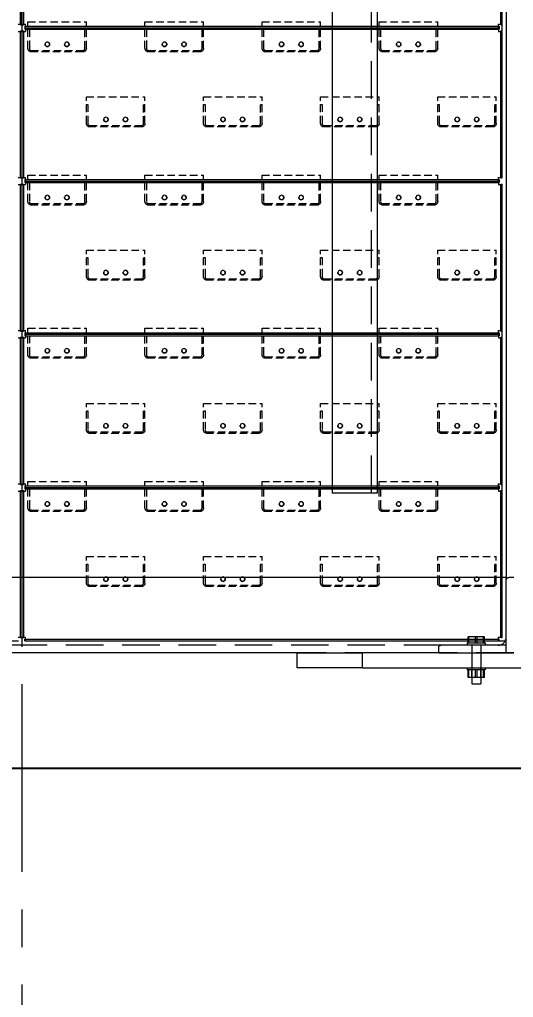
# Model space of a CAD drawing. Header units: millimetres. Extents: x -46397 to 283259, y -8690 to 23983.
# Drawn here: x 9445 to 9774, y 6584 to 7235 of the extents above; entities that cross this region are included whole.
import ezdxf

# ---------------------------------------------------------------- set-up
doc = ezdxf.new("R2010")
doc.units = ezdxf.units.MM
doc.linetypes.add('CENTER', pattern=[2, 1.25, -0.25, 0.25, -0.25])
doc.linetypes.add('HIDDENX2', pattern=[0.75, 0.5, -0.25])
doc.layers.get('Defpoints').update_dxf_attribs({"lineweight": 0})
for name, color, linetype, lineweight in [('DUONGCHINH', 7, 'Continuous', 25), ('DUONGTAM', 1, 'CENTER', 0), ('PHANTOM 2', 8, 'Continuous', 0)]:
    doc.layers.add(name, color=color, linetype=linetype, lineweight=lineweight)
doc.styles.add('GHI CHÚ 1', font='isocp_IV25.ttf', dxfattribs={"width": 0.8})
doc.dimstyles.new('1-30SCALE', dxfattribs={"dimtxt": 75, "dimasz": 75, "dimexe": 37.5, "dimexo": 30, "dimgap": 30, "dimtad": 1, "dimtoh": 1, "dimdec": 0, "dimdsep": 46, "dimtxsty": 'GHI CHÚ 1', "dimcen": 0.09, "dimclrd": 256, "dimclre": 256, "dimclrt": 2, "dimadec": 0, "dimazin": 0, "dimtfac": 1, "dimtdec": 0, "dimtofl": 0, "dimtmove": 0, "dimatfit": 3, "dimfxl": 1, "dimlwd": 0, "dimlwe": 0, "dimarcsym": 0})

# ---------------------------------------------------------------- blocks, each defined once
blk = doc.blocks.new('A$C3d023de0')
at = {"layer": 'DUONGCHINH', "color": 2, "ltscale": 10, "extrusion": (0, 1, 0)}
blk.add_line((605, 454.61), (-605, 454.61), dxfattribs=at)
at = {"layer": 'DUONGCHINH', "color": 2, "ltscale": 10}
blk.add_lwpolyline([(-606, 454.61), (-606, 404.62, 0.28449), (-491.03, 215.95, 0.238987), (491.03, 215.95, 0.28449), (606, 404.62), (606, 454.61)], format="xyb", close=True, dxfattribs=at)
at = {"layer": 'DUONGTAM', "ltscale": 100}
blk.add_line((0, 2310.63), (0, 100), dxfattribs=at)
blk = doc.blocks.new('A$C06888fbc')
at = {"color": 1, "linetype": 'HIDDENX2', "lineweight": 0, "ltscale": 50, "extrusion": (0, 1, 0)}
for p, q in [((319.67, 1851.61), (319.67, 539.62)), ((232.62, 1787.82), (232.62, 637.81)), ((302.14, 538.12), (302.14, 542.12)), ((307.56, 538.12), (307.56, 542.12)), ((322.67, 531.61), (322.67, 542.11)), ((-327.33, 539.62), (322.67, 539.62)), ((279.34, 536.61), (-284, 536.61)), ((299.67, 536.61), (299.67, 515.12)), ((305.67, 536.61), (305.67, 515.12)), ((322.67, 536.61), (317.17, 536.61)), ((277.67, 531.61), (183.36, 531.61)), ((327.67, 531.62), (277.67, 531.62)), ((296.67, 521.62), (308.67, 521.62)), ((296.67, 521.62), (296.67, 521.62)), ((299.67, 515.12), (299.67, 521.62)), ((305.67, 515.12), (305.67, 521.62)), ((308.67, 521.62), (308.67, 521.62)), ((302.14, 515.12), (302.14, 520.12)), ((307.56, 515.12), (307.56, 520.12))]:
    blk.add_line(p, q, dxfattribs=at)
at = {"color": 150, "linetype": 'Continuous', "lineweight": 0, "ltscale": 10, "extrusion": (0, 1, 0)}
for p, q in [((322.67, 1809.62), (322.67, 581.61)), ((206.62, 1787.82), (206.62, 637.81)), ((236.62, 1787.82), (236.62, 637.81)), ((236.62, 637.81), (206.62, 637.81)), ((322.67, 581.61), (-327.33, 581.61)), ((322.67, 579.94), (322.67, 581.61)), ((322.67, 542.11), (322.67, 579.94)), ((327.67, 581.61), (324.34, 581.61)), ((297.77, 542.12), (297.25, 542.12)), ((297.25, 538.12), (297.25, 542.12)), ((303.19, 542.12), (297.77, 542.12)), ((297.77, 538.12), (297.77, 542.12)), ((308.08, 542.12), (303.19, 542.12)), ((303.19, 538.12), (303.19, 542.12)), ((308.08, 538.12), (308.08, 542.12)), ((277.67, 531.61), (277.67, 534.94)), ((317.17, 536.61), (279.34, 536.61)), ((296.67, 538.12), (308.67, 538.12)), ((296.67, 538.12), (296.67, 536.62)), ((308.67, 536.62), (296.67, 536.62)), ((299.67, 536.62), (299.67, 536.61)), ((305.67, 536.62), (305.67, 536.61)), ((308.67, 538.12), (308.67, 536.62)), ((183.36, 531.61), (-188.03, 531.61)), ((183.36, 531.62), (226.9, 531.62)), ((183.36, 521.62), (183.36, 531.62)), ((226.9, 521.62), (226.9, 531.62)), ((277.67, 531.62), (226.9, 531.62)), ((277.67, 531.61), (327.67, 531.61)), ((226.9, 521.62), (183.36, 521.62)), ((226.9, 521.62), (395.82, 521.62)), ((296.67, 521.62), (296.67, 520.12)), ((308.67, 521.62), (308.67, 520.12)), ((308.67, 520.12), (296.67, 520.12)), ((297.25, 515.12), (297.25, 520.12)), ((297.77, 515.12), (297.25, 515.12)), ((297.77, 515.12), (297.77, 520.12)), ((303.19, 515.12), (297.77, 515.12)), ((299.67, 515.12), (299.67, 510.88)), ((303.19, 515.12), (303.19, 520.12)), ((308.08, 515.12), (303.19, 515.12)), ((305.67, 515.12), (305.67, 510.88)), ((308.08, 515.12), (308.08, 520.12)), ((299.67, 510.88), (305.67, 510.88))]:
    blk.add_line(p, q, dxfattribs=at)
at = {"color": 150, "linetype": 'Continuous', "lineweight": 0, "ltscale": 10}
for points, knots in [([(322.67, 579.94), (322.67, 580.05), (322.68, 580.16), (322.72, 580.37), (322.75, 580.47), (322.83, 580.67), (322.88, 580.76), (322.99, 580.94), (323.05, 581.01), (323.19, 581.17), (323.28, 581.25), (323.47, 581.38), (323.58, 581.44), (323.9, 581.57), (324.12, 581.61), (324.34, 581.61)], [0, 0, 0, 0, 0.312011, 0.312011, 0.624021, 0.624021, 0.936032, 0.936032, 1.248043, 1.248043, 1.627769, 1.627769, 2.007495, 2.007495, 2.766948, 2.766948, 2.766948, 2.766948]), ([(317.17, 536.61), (317.52, 536.61), (317.88, 536.65), (318.61, 536.79), (318.97, 536.9), (319.67, 537.2), (320.01, 537.39), (320.64, 537.83), (320.93, 538.08), (321.4, 538.59), (321.6, 538.85), (321.97, 539.42), (322.13, 539.73), (322.4, 540.38), (322.5, 540.72), (322.63, 541.42), (322.67, 541.77), (322.67, 542.11)], [9.055106, 9.055106, 9.055106, 9.055106, 10.298051, 10.298051, 11.540995, 11.540995, 12.78394, 12.78394, 14.026884, 14.026884, 15.05543, 15.05543, 16.083976, 16.083976, 17.112521, 17.112521, 18.141067, 18.141067, 18.141067, 18.141067]), ([(277.67, 534.94), (277.67, 535.05), (277.68, 535.16), (277.72, 535.37), (277.75, 535.47), (277.83, 535.67), (277.88, 535.77), (278, 535.94), (278.06, 536.02), (278.2, 536.18), (278.29, 536.25), (278.48, 536.38), (278.58, 536.44), (278.79, 536.53), (278.9, 536.56), (279.12, 536.6), (279.23, 536.61), (279.34, 536.61)], [0, 0, 0, 0, 0.312638, 0.312638, 0.625276, 0.625276, 0.937914, 0.937914, 1.250551, 1.250551, 1.609957, 1.609957, 1.969363, 1.969363, 2.328769, 2.328769, 2.688175, 2.688175, 2.688175, 2.688175])]:
    blk.add_open_spline(points, degree=3, knots=knots, dxfattribs=at)
blk = doc.blocks.new('A$Cf298847f')
at = {"color": 2, "linetype": 'Continuous', "lineweight": 0, "ltscale": 10, "extrusion": (0, 1, 0)}
for p, q in [((-1, 949.67), (-1, 1047.57)), ((0, 949.67), (0, 1047.57)), ((1, 1047.57), (1, 949.67)), ((319, 949.67), (319, 1047.57)), ((320, 949.67), (320, 1047.57)), ((-2.4, 950.02), (2.4, 950.02)), ((-2.4, 945.22), (2.4, 945.22)), ((-1, 949.67), (1, 949.67)), ((-1, 945.57), (1, 945.57)), ((-1, 847.67), (-1, 945.57)), ((0, 945.57), (0, 847.67)), ((1, 945.57), (1, 847.67)), ((2.05, 948.62), (2.05, 946.62)), ((2.05, 948.62), (317.95, 948.62)), ((2.05, 947.62), (317.95, 947.62)), ((2.05, 947.62), (317.95, 947.62)), ((2.05, 946.62), (317.95, 946.62)), ((2.4, 946.62), (2.4, 945.22)), ((317.6, 948.62), (317.6, 950.02)), ((317.6, 950.02), (320, 950.02)), ((317.6, 947.62), (317.6, 945.22)), ((317.6, 945.22), (320, 945.22)), ((317.95, 948.62), (317.95, 946.62)), ((319, 949.67), (320, 949.67)), ((319, 945.57), (320, 945.57)), ((319, 847.67), (319, 945.57)), ((320, 847.67), (320, 945.57)), ((-2.4, 848.02), (2.4, 848.02)), ((-1, 847.67), (1, 847.67)), ((2.05, 846.62), (2.05, 844.62)), ((2.05, 846.62), (317.95, 846.62)), ((317.6, 846.62), (317.6, 848.02)), ((317.6, 848.02), (320, 848.02)), ((317.95, 846.62), (317.95, 844.62)), ((319, 847.67), (320, 847.67)), ((-2.4, 843.22), (2.4, 843.22)), ((-1, 843.57), (1, 843.57)), ((-1, 745.67), (-1, 843.57)), ((0, 843.57), (0, 745.67)), ((1, 843.57), (1, 745.67)), ((2.05, 845.62), (317.95, 845.62)), ((2.05, 845.62), (317.95, 845.62)), ((2.05, 844.62), (317.95, 844.62)), ((2.4, 844.62), (2.4, 843.22)), ((317.6, 845.62), (317.6, 843.22)), ((317.6, 843.22), (320, 843.22)), ((319, 843.57), (320, 843.57)), ((319, 745.67), (319, 843.57)), ((320, 745.67), (320, 843.57)), ((-2.4, 746.02), (2.4, 746.02)), ((-1, 745.67), (1, 745.67)), ((2.05, 744.62), (317.95, 744.62)), ((2.05, 744.62), (2.05, 742.62)), ((2.05, 743.62), (317.95, 743.62)), ((2.05, 743.62), (317.95, 743.62)), ((2.05, 742.62), (317.95, 742.62)), ((2.4, 742.62), (2.4, 741.22)), ((317.6, 744.62), (317.6, 746.02)), ((317.6, 746.02), (320, 746.02)), ((317.6, 743.62), (317.6, 741.22)), ((317.95, 744.62), (317.95, 742.62)), ((319, 745.67), (320, 745.67)), ((-2.4, 741.22), (2.4, 741.22)), ((-1, 741.57), (1, 741.57)), ((-1, 643.67), (-1, 741.57)), ((0, 741.57), (0, 643.67)), ((1, 741.57), (1, 643.67)), ((317.6, 741.22), (320, 741.22)), ((319, 741.57), (320, 741.57)), ((319, 643.67), (319, 741.57)), ((320, 643.67), (320, 741.57)), ((-2.4, 644.02), (2.4, 644.02)), ((-2.4, 639.22), (2.4, 639.22)), ((-1, 643.67), (1, 643.67)), ((-1, 639.57), (1, 639.57)), ((-1, 541.67), (-1, 639.57)), ((0, 639.57), (0, 541.67)), ((1, 639.57), (1, 541.67)), ((2.05, 642.62), (2.05, 640.62)), ((2.05, 642.62), (317.95, 642.62)), ((2.05, 641.62), (317.95, 641.62)), ((2.05, 641.62), (317.95, 641.62)), ((2.05, 640.62), (317.95, 640.62)), ((2.4, 640.62), (2.4, 639.22)), ((317.6, 642.62), (317.6, 644.02)), ((317.6, 644.02), (320, 644.02)), ((317.6, 641.62), (317.6, 639.22)), ((317.6, 639.22), (320, 639.22)), ((317.95, 642.62), (317.95, 640.62)), ((319, 643.67), (320, 643.67)), ((319, 639.57), (320, 639.57)), ((319, 541.67), (319, 639.57)), ((320, 541.67), (320, 639.57)), ((-2.4, 542.02), (2.4, 542.02)), ((-1, 541.67), (1, 541.67)), ((2.05, 539.62), (2.05, 540.62)), ((2.05, 540.62), (317.95, 540.62)), ((317.6, 540.62), (317.6, 542.02)), ((317.6, 542.02), (320, 542.02)), ((317.95, 539.62), (317.95, 540.62)), ((319, 541.67), (320, 541.67)), ((2.05, 539.62), (317.95, 539.62))]:
    blk.add_line(p, q, dxfattribs=at)
at = {"color": 4, "linetype": 'HIDDENX2', "lineweight": 0, "ltscale": 10, "extrusion": (0, 1, 0)}
for p, q in [((4, 934.01), (4, 951.61)), ((4, 951.61), (43, 951.61)), ((43, 934.01), (43, 951.61)), ((82, 934.01), (82, 951.61)), ((82, 951.61), (121, 951.61)), ((121, 934.01), (121, 951.61)), ((160, 934.01), (160, 951.61)), ((160, 951.61), (199, 951.61)), ((199, 934.01), (199, 951.61)), ((238, 934.01), (238, 951.61)), ((238, 951.61), (277, 951.61)), ((277, 934.01), (277, 951.61)), ((2.4, 947.62), (2.4, 950.02)), ((2.4, 947.62), (2.4, 946.62)), ((4, 946.61), (5, 946.61)), ((5, 946.61), (5, 933.81)), ((42, 946.61), (43, 946.61)), ((42, 933.81), (42, 946.61)), ((82, 946.61), (83, 946.61)), ((83, 946.61), (83, 933.81)), ((120, 946.61), (121, 946.61)), ((120, 933.81), (120, 946.61)), ((160, 946.61), (161, 946.61)), ((161, 946.61), (161, 933.81)), ((198, 946.61), (199, 946.61)), ((198, 933.81), (198, 946.61)), ((238, 946.61), (239, 946.61)), ((239, 946.61), (239, 933.81)), ((276, 946.61), (277, 946.61)), ((276, 933.81), (276, 946.61)), ((317.6, 947.62), (317.6, 948.62)), ((6.2, 932.61), (40.8, 932.61)), ((40.6, 931.61), (6.4, 931.61)), ((84.2, 932.61), (118.8, 932.61)), ((118.6, 931.61), (84.4, 931.61)), ((162.2, 932.61), (196.8, 932.61)), ((196.6, 931.61), (162.4, 931.61)), ((240.2, 932.61), (274.8, 932.61)), ((274.6, 931.61), (240.4, 931.61)), ((43, 884.01), (43, 901.61)), ((43, 901.61), (82, 901.61)), ((82, 884.01), (82, 901.61)), ((121, 884.01), (121, 901.61)), ((121, 901.61), (160, 901.61)), ((160, 884.01), (160, 901.61)), ((199, 884.01), (199, 901.61)), ((199, 901.61), (238, 901.61)), ((238, 884.01), (238, 901.61)), ((277, 884.01), (277, 901.61)), ((277, 901.61), (316, 901.61)), ((316, 884.01), (316, 901.61)), ((43, 896.61), (44, 896.61)), ((44, 896.61), (44, 883.81)), ((81, 896.61), (82, 896.61)), ((81, 883.81), (81, 896.61)), ((121, 896.61), (122, 896.61)), ((122, 896.61), (122, 883.81)), ((159, 896.61), (160, 896.61)), ((159, 883.81), (159, 896.61)), ((199, 896.61), (200, 896.61)), ((200, 896.61), (200, 883.81)), ((237, 896.61), (238, 896.61)), ((237, 883.81), (237, 896.61)), ((277, 896.61), (278, 896.61)), ((278, 896.61), (278, 883.81)), ((315, 896.61), (316, 896.61)), ((315, 883.81), (315, 896.61)), ((45.2, 882.61), (79.8, 882.61)), ((79.6, 881.61), (45.4, 881.61)), ((123.2, 882.61), (157.8, 882.61)), ((157.6, 881.61), (123.4, 881.61)), ((201.2, 882.61), (235.8, 882.61)), ((235.6, 881.61), (201.4, 881.61)), ((279.2, 882.61), (313.8, 882.61)), ((313.6, 881.61), (279.4, 881.61)), ((2.4, 845.62), (2.4, 848.02)), ((4, 832.01), (4, 849.61)), ((4, 849.61), (43, 849.61)), ((43, 832.01), (43, 849.61)), ((82, 832.01), (82, 849.61)), ((82, 849.61), (121, 849.61)), ((121, 832.01), (121, 849.61)), ((160, 832.01), (160, 849.61)), ((160, 849.61), (199, 849.61)), ((199, 832.01), (199, 849.61)), ((238, 832.01), (238, 849.61)), ((238, 849.61), (277, 849.61)), ((277, 832.01), (277, 849.61)), ((317.6, 845.62), (317.6, 846.62)), ((2.4, 845.62), (2.4, 844.62)), ((4, 844.61), (5, 844.61)), ((5, 844.61), (5, 831.81)), ((42, 844.61), (43, 844.61)), ((42, 831.81), (42, 844.61)), ((82, 844.61), (83, 844.61)), ((83, 844.61), (83, 831.81)), ((120, 844.61), (121, 844.61)), ((120, 831.81), (120, 844.61)), ((160, 844.61), (161, 844.61)), ((161, 844.61), (161, 831.81)), ((198, 844.61), (199, 844.61)), ((198, 831.81), (198, 844.61)), ((238, 844.61), (239, 844.61)), ((239, 844.61), (239, 831.81)), ((276, 844.61), (277, 844.61)), ((276, 831.81), (276, 844.61)), ((6.2, 830.61), (40.8, 830.61)), ((40.6, 829.61), (6.4, 829.61)), ((84.2, 830.61), (118.8, 830.61)), ((118.6, 829.61), (84.4, 829.61)), ((162.2, 830.61), (196.8, 830.61)), ((196.6, 829.61), (162.4, 829.61)), ((240.2, 830.61), (274.8, 830.61)), ((274.6, 829.61), (240.4, 829.61)), ((43, 782.01), (43, 799.61)), ((43, 799.61), (82, 799.61)), ((43, 794.61), (44, 794.61)), ((44, 794.61), (44, 781.81)), ((81, 794.61), (82, 794.61)), ((81, 781.81), (81, 794.61)), ((82, 782.01), (82, 799.61)), ((121, 782.01), (121, 799.61)), ((121, 799.61), (160, 799.61)), ((121, 794.61), (122, 794.61)), ((122, 794.61), (122, 781.81)), ((159, 794.61), (160, 794.61)), ((159, 781.81), (159, 794.61)), ((160, 782.01), (160, 799.61)), ((199, 782.01), (199, 799.61)), ((199, 799.61), (238, 799.61)), ((199, 794.61), (200, 794.61)), ((200, 794.61), (200, 781.81)), ((237, 794.61), (238, 794.61)), ((237, 781.81), (237, 794.61)), ((238, 782.01), (238, 799.61)), ((277, 782.01), (277, 799.61)), ((277, 799.61), (316, 799.61)), ((277, 794.61), (278, 794.61)), ((278, 794.61), (278, 781.81)), ((315, 794.61), (316, 794.61)), ((315, 781.81), (315, 794.61)), ((316, 782.01), (316, 799.61)), ((45.2, 780.61), (79.8, 780.61)), ((79.6, 779.61), (45.4, 779.61)), ((123.2, 780.61), (157.8, 780.61)), ((157.6, 779.61), (123.4, 779.61)), ((201.2, 780.61), (235.8, 780.61)), ((235.6, 779.61), (201.4, 779.61)), ((279.2, 780.61), (313.8, 780.61)), ((313.6, 779.61), (279.4, 779.61)), ((2.4, 743.62), (2.4, 746.02)), ((2.4, 743.62), (2.4, 742.62)), ((4, 730.01), (4, 747.61)), ((4, 747.61), (43, 747.61)), ((4, 742.61), (5, 742.61)), ((5, 742.61), (5, 729.81)), ((42, 742.61), (43, 742.61)), ((42, 729.81), (42, 742.61)), ((43, 730.01), (43, 747.61)), ((82, 730.01), (82, 747.61)), ((82, 747.61), (121, 747.61)), ((82, 742.61), (83, 742.61)), ((83, 742.61), (83, 729.81)), ((120, 742.61), (121, 742.61)), ((120, 729.81), (120, 742.61)), ((121, 730.01), (121, 747.61)), ((160, 730.01), (160, 747.61)), ((160, 747.61), (199, 747.61)), ((160, 742.61), (161, 742.61)), ((161, 742.61), (161, 729.81)), ((198, 742.61), (199, 742.61)), ((198, 729.81), (198, 742.61)), ((199, 730.01), (199, 747.61)), ((238, 730.01), (238, 747.61)), ((238, 747.61), (277, 747.61)), ((238, 742.61), (239, 742.61)), ((239, 742.61), (239, 729.81)), ((276, 742.61), (277, 742.61)), ((276, 729.81), (276, 742.61)), ((277, 730.01), (277, 747.61)), ((317.6, 743.62), (317.6, 744.62)), ((6.2, 728.61), (40.8, 728.61)), ((40.6, 727.61), (6.4, 727.61)), ((84.2, 728.61), (118.8, 728.61)), ((118.6, 727.61), (84.4, 727.61)), ((162.2, 728.61), (196.8, 728.61)), ((196.6, 727.61), (162.4, 727.61)), ((240.2, 728.61), (274.8, 728.61)), ((274.6, 727.61), (240.4, 727.61)), ((43, 680.01), (43, 697.61)), ((43, 697.61), (82, 697.61)), ((82, 680.01), (82, 697.61)), ((121, 680.01), (121, 697.61)), ((121, 697.61), (160, 697.61)), ((160, 680.01), (160, 697.61)), ((199, 680.01), (199, 697.61)), ((199, 697.61), (238, 697.61)), ((238, 680.01), (238, 697.61)), ((277, 680.01), (277, 697.61)), ((277, 697.61), (316, 697.61)), ((316, 680.01), (316, 697.61)), ((43, 692.61), (44, 692.61)), ((44, 692.61), (44, 679.81)), ((81, 692.61), (82, 692.61)), ((81, 679.81), (81, 692.61)), ((121, 692.61), (122, 692.61)), ((122, 692.61), (122, 679.81)), ((159, 692.61), (160, 692.61)), ((159, 679.81), (159, 692.61)), ((199, 692.61), (200, 692.61)), ((200, 692.61), (200, 679.81)), ((237, 692.61), (238, 692.61)), ((237, 679.81), (237, 692.61)), ((277, 692.61), (278, 692.61)), ((278, 692.61), (278, 679.81)), ((315, 692.61), (316, 692.61)), ((315, 679.81), (315, 692.61)), ((45.2, 678.61), (79.8, 678.61)), ((79.6, 677.61), (45.4, 677.61)), ((123.2, 678.61), (157.8, 678.61)), ((157.6, 677.61), (123.4, 677.61)), ((201.2, 678.61), (235.8, 678.61)), ((235.6, 677.61), (201.4, 677.61)), ((279.2, 678.61), (313.8, 678.61)), ((313.6, 677.61), (279.4, 677.61)), ((4, 628.01), (4, 645.61)), ((4, 645.61), (43, 645.61)), ((43, 628.01), (43, 645.61)), ((82, 628.01), (82, 645.61)), ((82, 645.61), (121, 645.61)), ((121, 628.01), (121, 645.61)), ((160, 628.01), (160, 645.61)), ((160, 645.61), (199, 645.61)), ((199, 628.01), (199, 645.61)), ((238, 628.01), (238, 645.61)), ((238, 645.61), (277, 645.61)), ((277, 628.01), (277, 645.61)), ((2.4, 641.62), (2.4, 644.02)), ((2.4, 641.62), (2.4, 640.62)), ((4, 640.61), (5, 640.61)), ((5, 640.61), (5, 627.81)), ((42, 640.61), (43, 640.61)), ((42, 627.81), (42, 640.61)), ((82, 640.61), (83, 640.61)), ((83, 640.61), (83, 627.81)), ((120, 640.61), (121, 640.61)), ((120, 627.81), (120, 640.61)), ((160, 640.61), (161, 640.61)), ((161, 640.61), (161, 627.81)), ((198, 640.61), (199, 640.61)), ((198, 627.81), (198, 640.61)), ((238, 640.61), (239, 640.61)), ((239, 640.61), (239, 627.81)), ((276, 640.61), (277, 640.61)), ((276, 627.81), (276, 640.61)), ((317.6, 641.62), (317.6, 642.62)), ((6.2, 626.61), (40.8, 626.61)), ((40.6, 625.61), (6.4, 625.61)), ((84.2, 626.61), (118.8, 626.61)), ((118.6, 625.61), (84.4, 625.61)), ((162.2, 626.61), (196.8, 626.61)), ((196.6, 625.61), (162.4, 625.61)), ((240.2, 626.61), (274.8, 626.61)), ((274.6, 625.61), (240.4, 625.61)), ((43, 578.01), (43, 595.61)), ((43, 595.61), (82, 595.61)), ((82, 578.01), (82, 595.61)), ((121, 578.01), (121, 595.61)), ((121, 595.61), (160, 595.61)), ((160, 578.01), (160, 595.61)), ((199, 578.01), (199, 595.61)), ((199, 595.61), (238, 595.61)), ((238, 578.01), (238, 595.61)), ((277, 578.01), (277, 595.61)), ((277, 595.61), (316, 595.61)), ((316, 578.01), (316, 595.61)), ((43, 590.61), (44, 590.61)), ((44, 590.61), (44, 577.81)), ((81, 590.61), (82, 590.61)), ((81, 577.81), (81, 590.61)), ((121, 590.61), (122, 590.61)), ((122, 590.61), (122, 577.81)), ((159, 590.61), (160, 590.61)), ((159, 577.81), (159, 590.61)), ((199, 590.61), (200, 590.61)), ((200, 590.61), (200, 577.81)), ((237, 590.61), (238, 590.61)), ((237, 577.81), (237, 590.61)), ((277, 590.61), (278, 590.61)), ((278, 590.61), (278, 577.81)), ((315, 590.61), (316, 590.61)), ((315, 577.81), (315, 590.61)), ((45.2, 576.61), (79.8, 576.61)), ((79.6, 575.61), (45.4, 575.61)), ((123.2, 576.61), (157.8, 576.61)), ((157.6, 575.61), (123.4, 575.61)), ((201.2, 576.61), (235.8, 576.61)), ((235.6, 575.61), (201.4, 575.61)), ((279.2, 576.61), (313.8, 576.61)), ((313.6, 575.61), (279.4, 575.61)), ((2.4, 539.62), (2.4, 542.02)), ((317.6, 539.62), (317.6, 540.62))]:
    blk.add_line(p, q, dxfattribs=at)
at = {"color": 2, "linetype": 'Continuous', "lineweight": 0, "ltscale": 10, "extrusion": (0, 0, -1)}
for centre in [(-17, 936.62), (-30, 936.62), (-95, 936.62), (-108, 936.62), (-173, 936.62), (-186, 936.62), (-251, 936.62), (-264, 936.62), (-56, 886.62), (-69, 886.62), (-134, 886.62), (-147, 886.62), (-212, 886.62), (-225, 886.62), (-290, 886.62), (-303, 886.62), (-17, 834.62), (-30, 834.62), (-95, 834.62), (-108, 834.62), (-173, 834.62), (-186, 834.62), (-251, 834.62), (-264, 834.62), (-56, 784.62), (-69, 784.62), (-134, 784.62), (-147, 784.62), (-212, 784.62), (-225, 784.62), (-290, 784.62), (-303, 784.62), (-17, 732.62), (-30, 732.62), (-95, 732.62), (-108, 732.62), (-173, 732.62), (-186, 732.62), (-251, 732.62), (-264, 732.62), (-56, 682.62), (-69, 682.62), (-134, 682.62), (-147, 682.62), (-212, 682.62), (-225, 682.62), (-290, 682.62), (-303, 682.62), (-17, 630.62), (-30, 630.62), (-95, 630.62), (-108, 630.62), (-173, 630.62), (-186, 630.62), (-251, 630.62), (-264, 630.62), (-56, 580.62), (-69, 580.62), (-134, 580.62), (-147, 580.62), (-212, 580.62), (-225, 580.62), (-290, 580.62), (-303, 580.62)]:
    blk.add_circle(centre, 1.5, dxfattribs=at)
at = {"color": 4, "linetype": 'HIDDENX2', "lineweight": 0, "ltscale": 10}
for centre in [(17, 936.61), (30, 936.61), (95, 936.61), (108, 936.61), (173, 936.61), (186, 936.61), (251, 936.61), (264, 936.61), (56, 886.61), (69, 886.61), (134, 886.61), (147, 886.61), (212, 886.61), (225, 886.61), (290, 886.61), (303, 886.61), (17, 834.61), (30, 834.61), (95, 834.61), (108, 834.61), (173, 834.61), (186, 834.61), (251, 834.61), (264, 834.61), (56, 784.61), (69, 784.61), (134, 784.61), (147, 784.61), (212, 784.61), (225, 784.61), (290, 784.61), (303, 784.61), (17, 732.61), (30, 732.61), (95, 732.61), (108, 732.61), (173, 732.61), (186, 732.61), (251, 732.61), (264, 732.61), (56, 682.61), (69, 682.61), (134, 682.61), (147, 682.61), (212, 682.61), (225, 682.61), (290, 682.61), (303, 682.61), (17, 630.61), (30, 630.61), (95, 630.61), (108, 630.61), (173, 630.61), (186, 630.61), (251, 630.61), (264, 630.61), (56, 580.61), (69, 580.61), (134, 580.61), (147, 580.61), (212, 580.61), (225, 580.61), (290, 580.61), (303, 580.61)]:
    blk.add_circle(centre, 1.5, dxfattribs=at)
at = {"color": 4, "linetype": 'HIDDENX2', "lineweight": 0, "ltscale": 10, "extrusion": (0, 0, -1)}
for centre, start, end in [((-6.4, 934.01), 270, 0), ((-40.6, 934.01), 180, 270), ((-84.4, 934.01), 270, 0), ((-118.6, 934.01), 180, 270), ((-162.4, 934.01), 270, 0), ((-196.6, 934.01), 180, 270), ((-240.4, 934.01), 270, 0), ((-274.6, 934.01), 180, 270), ((-45.4, 884.01), 270, 0), ((-79.6, 884.01), 180, 270), ((-123.4, 884.01), 270, 0), ((-157.6, 884.01), 180, 270), ((-201.4, 884.01), 270, 0), ((-235.6, 884.01), 180, 270), ((-279.4, 884.01), 270, 0), ((-313.6, 884.01), 180, 270), ((-6.4, 832.01), 270, 0), ((-40.6, 832.01), 180, 270), ((-84.4, 832.01), 270, 0), ((-118.6, 832.01), 180, 270), ((-162.4, 832.01), 270, 0), ((-196.6, 832.01), 180, 270), ((-240.4, 832.01), 270, 0), ((-274.6, 832.01), 180, 270), ((-45.4, 782.01), 270, 0), ((-79.6, 782.01), 180, 270), ((-123.4, 782.01), 270, 0), ((-157.6, 782.01), 180, 270), ((-201.4, 782.01), 270, 0), ((-235.6, 782.01), 180, 270), ((-279.4, 782.01), 270, 0), ((-313.6, 782.01), 180, 270), ((-6.4, 730.01), 270, 0), ((-40.6, 730.01), 180, 270), ((-84.4, 730.01), 270, 0), ((-118.6, 730.01), 180, 270), ((-162.4, 730.01), 270, 0), ((-196.6, 730.01), 180, 270), ((-240.4, 730.01), 270, 0), ((-274.6, 730.01), 180, 270), ((-45.4, 680.01), 270, 0), ((-79.6, 680.01), 180, 270), ((-123.4, 680.01), 270, 0), ((-157.6, 680.01), 180, 270), ((-201.4, 680.01), 270, 0), ((-235.6, 680.01), 180, 270), ((-279.4, 680.01), 270, 0), ((-313.6, 680.01), 180, 270), ((-6.4, 628.01), 270, 0), ((-40.6, 628.01), 180, 270), ((-84.4, 628.01), 270, 0), ((-118.6, 628.01), 180, 270), ((-162.4, 628.01), 270, 0), ((-196.6, 628.01), 180, 270), ((-240.4, 628.01), 270, 0), ((-274.6, 628.01), 180, 270), ((-45.4, 578.01), 270, 0), ((-79.6, 578.01), 180, 270), ((-123.4, 578.01), 270, 0), ((-157.6, 578.01), 180, 270), ((-201.4, 578.01), 270, 0), ((-235.6, 578.01), 180, 270), ((-279.4, 578.01), 270, 0), ((-313.6, 578.01), 180, 270)]:
    blk.add_arc(centre, 2.4, start, end, dxfattribs=at)
at = {"color": 4, "linetype": 'HIDDENX2', "lineweight": 0, "ltscale": 10}
for centre, start, end in [((6.2, 933.81), 180, 270), ((40.8, 933.81), 270, 0), ((84.2, 933.81), 180, 270), ((118.8, 933.81), 270, 0), ((162.2, 933.81), 180, 270), ((196.8, 933.81), 270, 0), ((240.2, 933.81), 180, 270), ((274.8, 933.81), 270, 0), ((45.2, 883.81), 180, 270), ((79.8, 883.81), 270, 0), ((123.2, 883.81), 180, 270), ((157.8, 883.81), 270, 0), ((201.2, 883.81), 180, 270), ((235.8, 883.81), 270, 0), ((279.2, 883.81), 180, 270), ((313.8, 883.81), 270, 0), ((6.2, 831.81), 180, 270), ((40.8, 831.81), 270, 0), ((84.2, 831.81), 180, 270), ((118.8, 831.81), 270, 0), ((162.2, 831.81), 180, 270), ((196.8, 831.81), 270, 0), ((240.2, 831.81), 180, 270), ((274.8, 831.81), 270, 0), ((45.2, 781.81), 180, 270), ((79.8, 781.81), 270, 0), ((123.2, 781.81), 180, 270), ((157.8, 781.81), 270, 0), ((201.2, 781.81), 180, 270), ((235.8, 781.81), 270, 0), ((279.2, 781.81), 180, 270), ((313.8, 781.81), 270, 0), ((6.2, 729.81), 180, 270), ((40.8, 729.81), 270, 0), ((84.2, 729.81), 180, 270), ((118.8, 729.81), 270, 0), ((162.2, 729.81), 180, 270), ((196.8, 729.81), 270, 0), ((240.2, 729.81), 180, 270), ((274.8, 729.81), 270, 0), ((45.2, 679.81), 180, 270), ((79.8, 679.81), 270, 0), ((123.2, 679.81), 180, 270), ((157.8, 679.81), 270, 0), ((201.2, 679.81), 180, 270), ((235.8, 679.81), 270, 0), ((279.2, 679.81), 180, 270), ((313.8, 679.81), 270, 0), ((6.2, 627.81), 180, 270), ((40.8, 627.81), 270, 0), ((84.2, 627.81), 180, 270), ((118.8, 627.81), 270, 0), ((162.2, 627.81), 180, 270), ((196.8, 627.81), 270, 0), ((240.2, 627.81), 180, 270), ((274.8, 627.81), 270, 0), ((45.2, 577.81), 180, 270), ((79.8, 577.81), 270, 0), ((123.2, 577.81), 180, 270), ((157.8, 577.81), 270, 0), ((201.2, 577.81), 180, 270), ((235.8, 577.81), 270, 0), ((279.2, 577.81), 180, 270), ((313.8, 577.81), 270, 0)]:
    blk.add_arc(centre, 1.2, start, end, dxfattribs=at)
blk = doc.blocks.new('*D1643')
at = {"layer": 'Defpoints', "color": 0, "transparency": 16777216}
for p in [(9680.34, 8741.79, -1.5), (11942.21, 8741.79), (10121.84, 3758.56, -1.5)]:
    blk.add_point(p, dxfattribs=at)
at = {"layer": 'PHANTOM 2', "linetype": 'Continuous', "lineweight": 0, "transparency": 16777216}
for p, q in [((9710.34, 8741.79), (11972.21, 8741.79)), ((11942.21, 3848.56), (11942.21, 8651.79)), ((10151.84, 3758.56), (11972.21, 3758.56))]:
    blk.add_line(p, q, dxfattribs=at)
at = {"layer": 'PHANTOM 2', "transparency": 16777216}
for points in [[(11927.21, 8651.79), (11957.21, 8651.79), (11942.21, 8741.79)], [(11927.21, 3848.56), (11957.21, 3848.56), (11942.21, 3758.56)]]:
    blk.add_solid(points, dxfattribs=at)
at = {"layer": 'PHANTOM 2', "color": 2, "transparency": 16777216, "insert": (11862.67, 6250.17), "char_height": 95, "attachment_point": 5, "rotation": 90, "style": 'GHI CHÚ 1'}
blk.add_mtext('4983', dxfattribs=at)

msp = doc.modelspace()

# ---------------------------------------------------------------- block references
for name in ['A$C3d023de0', 'A$C06888fbc', 'A$Cf298847f']:
    msp.add_blockref(name, (9446.84, 6281.56, -1.5))

# ---------------------------------------------------------------- dimensions: what is measured, and where the dimension line sits
at = {"layer": 'PHANTOM 2'}
dim = msp.add_linear_dim(base=(11942.21, 8741.79), p1=(10121.84, 3758.56, -1.5), p2=(9680.34, 8741.79, -1.5), angle=90, dimstyle='1-30SCALE', override={"dimtxt": 95, "dimasz": 90, "dimexe": 30, "dimtmove": 1}, dxfattribs=at)
dim.commit()
dim.dimension.update_dxf_attribs({"geometry": '*D1643', "text_midpoint": (11862.67, 6250.17)})

doc.saveas('drawing.dxf')
